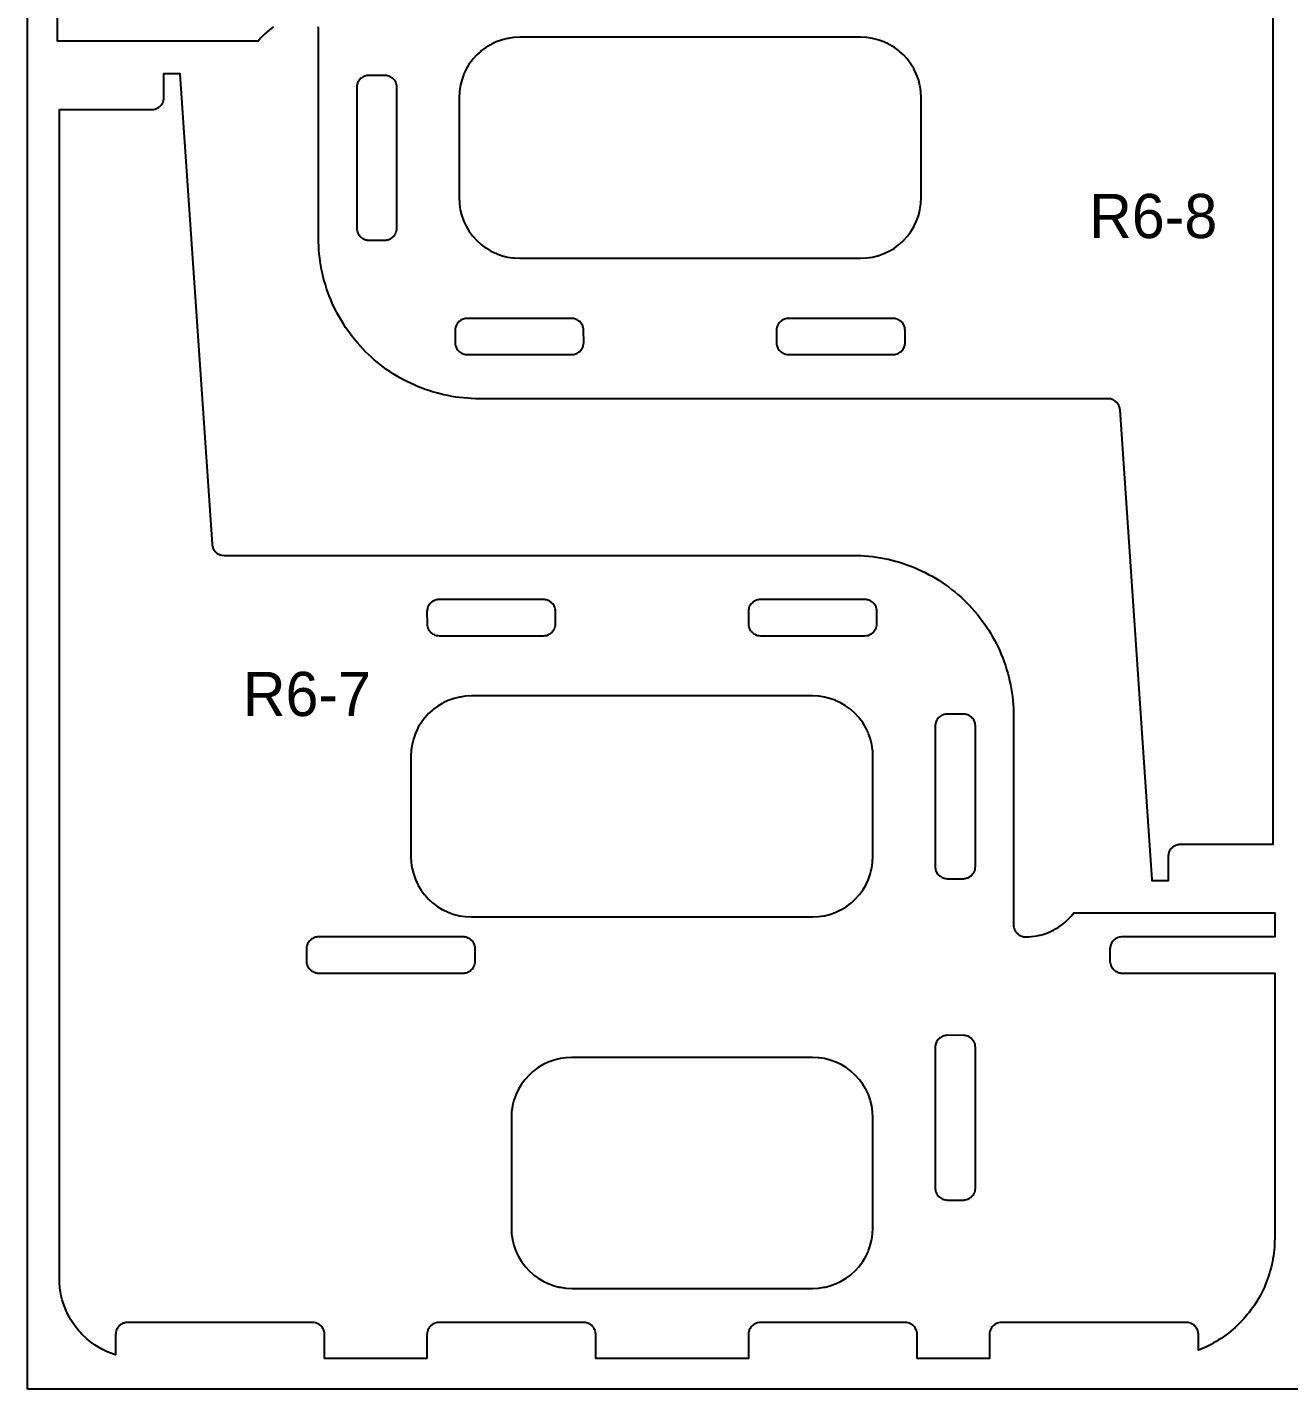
# Model space of a CAD drawing. Header units: millimetres. Extents: x 0 to 59980, y 0 to 1292.
# Drawn here: x 2740 to 3368, y 0 to 678 of the extents above; entities that cross this region are included whole.
import ezdxf

# ---------------------------------------------------------------- set-up
doc = ezdxf.new("R2010")
doc.units = ezdxf.units.MM
for name, color, linetype in [('CUT_IN', 5, 'Continuous'), ('CUT_OUT', 1, 'Continuous'), ('LABEL', 7, 'Continuous'), ('SHEET', 8, 'Continuous')]:
    doc.layers.add(name, color=color, linetype=linetype)

msp = doc.modelspace()

# ---------------------------------------------------------------- linework, layer by layer
at = {"layer": 'CUT_IN'}
for points in [[(2959.9, 576.59), (2960.23, 576.1), (2961.63, 574.2), (2962.01, 573.75), (2963.79, 571.79), (2965.75, 570.01), (2966.2, 569.63), (2968.1, 568.23), (2968.59, 567.9), (2970.86, 566.55), (2973.25, 565.41), (2973.8, 565.18), (2976.01, 564.39), (2976.58, 564.22), (2979.15, 563.58), (2981.77, 563.19), (2982.35, 563.13), (2985.15, 563), (3154.85, 563), (3157.94, 563.15), (3160.56, 563.53), (3160.85, 563.58), (3163.42, 564.22), (3163.99, 564.39), (3166.48, 565.29), (3168.88, 566.42), (3169.39, 566.69), (3171.66, 568.06), (3173.8, 569.63), (3174.25, 570.01), (3176.21, 571.79), (3177.99, 573.75), (3178.37, 574.2), (3179.94, 576.34), (3181.31, 578.61), (3181.58, 579.12), (3182.71, 581.52), (3183.61, 584.01), (3183.78, 584.58), (3184.42, 587.15), (3184.85, 590.06), (3185, 593.15), (3185, 642.85), (3184.85, 645.94), (3184.47, 648.56), (3184.42, 648.85), (3183.78, 651.42), (3183.61, 651.99), (3182.71, 654.48), (3181.58, 656.88), (3181.31, 657.39), (3179.94, 659.66), (3178.37, 661.8), (3177.99, 662.25), (3176.21, 664.21), (3174.25, 665.99), (3173.8, 666.37), (3171.66, 667.94), (3169.39, 669.31), (3168.88, 669.58), (3166.48, 670.71), (3163.99, 671.61), (3163.42, 671.78), (3160.85, 672.42), (3157.94, 672.85), (3154.85, 673), (2985.15, 673), (2982.06, 672.85), (2979.44, 672.47), (2979.15, 672.42), (2976.58, 671.78), (2976.01, 671.61), (2973.52, 670.71), (2971.12, 669.58), (2970.61, 669.31), (2968.34, 667.94), (2966.2, 666.37), (2965.75, 665.99), (2963.79, 664.21), (2962.01, 662.25), (2961.63, 661.8), (2960.23, 659.9), (2959.9, 659.41), (2958.55, 657.14), (2957.41, 654.75), (2957.18, 654.2), (2956.3, 651.71), (2955.65, 649.14), (2955.53, 648.56), (2955.15, 645.94), (2955, 642.85), (2955, 593.15), (2955.13, 590.35), (2955.19, 589.77), (2955.58, 587.15), (2956.22, 584.58), (2956.39, 584.01), (2957.18, 581.8), (2957.41, 581.25), (2958.55, 578.86), (2959.9, 576.59)], [(2924, 648), (2923.97, 648.59), (2923.94, 648.88), (2923.82, 649.46), (2923.65, 650.02), (2923.42, 650.57), (2923.15, 651.08), (2922.82, 651.57), (2922.64, 651.81), (2922.45, 652.03), (2922.03, 652.45), (2921.81, 652.64), (2921.57, 652.82), (2921.08, 653.15), (2920.57, 653.42), (2920.02, 653.65), (2919.46, 653.82), (2918.88, 653.94), (2918.29, 653.99), (2910, 654), (2909.41, 653.97), (2909.12, 653.94), (2908.54, 653.82), (2907.98, 653.65), (2907.7, 653.54), (2907.17, 653.29), (2906.67, 652.99), (2906.19, 652.64), (2905.97, 652.45), (2905.55, 652.03), (2905.36, 651.81), (2905.01, 651.33), (2904.85, 651.08), (2904.71, 650.83), (2904.46, 650.3), (2904.35, 650.02), (2904.18, 649.46), (2904.06, 648.88), (2904.03, 648.59), (2904, 648), (2904.01, 577.71), (2904.06, 577.12), (2904.18, 576.54), (2904.35, 575.98), (2904.46, 575.7), (2904.71, 575.17), (2904.85, 574.92), (2905.18, 574.43), (2905.36, 574.19), (2905.55, 573.97), (2905.97, 573.55), (2906.19, 573.36), (2906.67, 573.01), (2907.17, 572.71), (2907.7, 572.46), (2907.98, 572.35), (2908.54, 572.18), (2909.12, 572.06), (2909.41, 572.03), (2910, 572), (2918, 572), (2918.59, 572.03), (2918.88, 572.06), (2919.46, 572.18), (2920.02, 572.35), (2920.3, 572.46), (2920.83, 572.71), (2921.33, 573.01), (2921.81, 573.36), (2922.03, 573.55), (2922.45, 573.97), (2922.64, 574.19), (2922.99, 574.67), (2923.15, 574.92), (2923.29, 575.17), (2923.54, 575.7), (2923.65, 575.98), (2923.82, 576.54), (2923.94, 577.12), (2923.97, 577.41), (2924, 578), (2924, 648)], [(3011, 515), (3011.59, 515.03), (3011.88, 515.06), (3012.46, 515.18), (3013.02, 515.35), (3013.57, 515.58), (3014.08, 515.85), (3014.57, 516.18), (3014.81, 516.36), (3015.03, 516.55), (3015.45, 516.97), (3015.64, 517.19), (3015.99, 517.67), (3016.29, 518.17), (3016.54, 518.7), (3016.74, 519.26), (3016.82, 519.54), (3016.94, 520.12), (3016.97, 520.41), (3017, 521), (3016.99, 527.29), (3016.94, 527.88), (3016.82, 528.46), (3016.65, 529.02), (3016.54, 529.3), (3016.29, 529.83), (3015.99, 530.33), (3015.64, 530.81), (3015.45, 531.03), (3015.03, 531.45), (3014.81, 531.64), (3014.33, 531.99), (3013.83, 532.29), (3013.3, 532.54), (3013.02, 532.65), (3012.46, 532.82), (3011.88, 532.94), (3011.59, 532.97), (3011, 533), (2959, 533), (2958.41, 532.97), (2958.12, 532.94), (2957.54, 532.82), (2956.98, 532.65), (2956.7, 532.54), (2956.17, 532.29), (2955.92, 532.15), (2955.67, 531.99), (2955.19, 531.64), (2954.97, 531.45), (2954.76, 531.24), (2954.55, 531.03), (2954.36, 530.81), (2954.01, 530.33), (2953.85, 530.08), (2953.71, 529.83), (2953.46, 529.3), (2953.35, 529.02), (2953.18, 528.46), (2953.06, 527.88), (2953.03, 527.59), (2953, 527), (2953, 521), (2953.03, 520.41), (2953.06, 520.12), (2953.18, 519.54), (2953.35, 518.98), (2953.46, 518.7), (2953.71, 518.17), (2954.01, 517.67), (2954.36, 517.19), (2954.55, 516.97), (2954.97, 516.55), (2955.19, 516.36), (2955.67, 516.01), (2956.17, 515.71), (2956.7, 515.46), (2956.98, 515.35), (2957.54, 515.18), (2958.12, 515.06), (2958.41, 515.03), (2959, 515), (3011, 515)], [(3171, 515), (3171.59, 515.03), (3171.88, 515.06), (3172.46, 515.18), (3173.02, 515.35), (3173.57, 515.58), (3174.08, 515.85), (3174.57, 516.18), (3174.81, 516.36), (3175.03, 516.55), (3175.45, 516.97), (3175.64, 517.19), (3175.99, 517.67), (3176.29, 518.17), (3176.54, 518.7), (3176.74, 519.26), (3176.82, 519.54), (3176.94, 520.12), (3176.97, 520.41), (3177, 521), (3176.99, 527.29), (3176.94, 527.88), (3176.82, 528.46), (3176.65, 529.02), (3176.54, 529.3), (3176.29, 529.83), (3175.99, 530.33), (3175.64, 530.81), (3175.45, 531.03), (3175.03, 531.45), (3174.81, 531.64), (3174.33, 531.99), (3173.83, 532.29), (3173.3, 532.54), (3173.02, 532.65), (3172.46, 532.82), (3171.88, 532.94), (3171.59, 532.97), (3171, 533), (3119, 533), (3118.41, 532.97), (3118.12, 532.94), (3117.54, 532.82), (3116.98, 532.65), (3116.7, 532.54), (3116.17, 532.29), (3115.92, 532.15), (3115.67, 531.99), (3115.19, 531.64), (3114.97, 531.45), (3114.76, 531.24), (3114.55, 531.03), (3114.36, 530.81), (3114.01, 530.33), (3113.85, 530.08), (3113.71, 529.83), (3113.46, 529.3), (3113.35, 529.02), (3113.18, 528.46), (3113.06, 527.88), (3113.03, 527.59), (3113, 527), (3113, 521), (3113.03, 520.41), (3113.06, 520.12), (3113.18, 519.54), (3113.35, 518.98), (3113.46, 518.7), (3113.71, 518.17), (3114.01, 517.67), (3114.36, 517.19), (3114.55, 516.97), (3114.97, 516.55), (3115.19, 516.36), (3115.67, 516.01), (3116.17, 515.71), (3116.7, 515.46), (3116.98, 515.35), (3117.54, 515.18), (3118.12, 515.06), (3118.41, 515.03), (3119, 515), (3171, 515)], [(2945, 393), (2944.41, 392.97), (2944.12, 392.94), (2943.54, 392.82), (2942.98, 392.65), (2942.43, 392.42), (2941.92, 392.15), (2941.43, 391.82), (2941.19, 391.64), (2940.97, 391.45), (2940.55, 391.03), (2940.36, 390.81), (2940.01, 390.33), (2939.71, 389.83), (2939.46, 389.3), (2939.26, 388.74), (2939.18, 388.46), (2939.06, 387.88), (2939.03, 387.59), (2939, 387), (2939.01, 380.71), (2939.06, 380.12), (2939.18, 379.54), (2939.35, 378.98), (2939.46, 378.7), (2939.71, 378.17), (2940.01, 377.67), (2940.36, 377.19), (2940.55, 376.97), (2940.97, 376.55), (2941.19, 376.36), (2941.67, 376.01), (2942.17, 375.71), (2942.7, 375.46), (2942.98, 375.35), (2943.54, 375.18), (2944.12, 375.06), (2944.41, 375.03), (2945, 375), (2997, 375), (2997.59, 375.03), (2997.88, 375.06), (2998.46, 375.18), (2999.02, 375.35), (2999.3, 375.46), (2999.83, 375.71), (3000.08, 375.85), (3000.33, 376.01), (3000.81, 376.36), (3001.03, 376.55), (3001.24, 376.76), (3001.45, 376.97), (3001.64, 377.19), (3001.99, 377.67), (3002.15, 377.92), (3002.29, 378.17), (3002.54, 378.7), (3002.65, 378.98), (3002.82, 379.54), (3002.94, 380.12), (3002.97, 380.41), (3003, 381), (3003, 387), (3002.97, 387.59), (3002.94, 387.88), (3002.82, 388.46), (3002.65, 389.02), (3002.54, 389.3), (3002.29, 389.83), (3001.99, 390.33), (3001.64, 390.81), (3001.45, 391.03), (3001.03, 391.45), (3000.81, 391.64), (3000.33, 391.99), (2999.83, 392.29), (2999.3, 392.54), (2999.02, 392.65), (2998.46, 392.82), (2997.88, 392.94), (2997.59, 392.97), (2997, 393), (2945, 393)], [(3105, 393), (3104.41, 392.97), (3104.12, 392.94), (3103.54, 392.82), (3102.98, 392.65), (3102.43, 392.42), (3101.92, 392.15), (3101.43, 391.82), (3101.19, 391.64), (3100.97, 391.45), (3100.55, 391.03), (3100.36, 390.81), (3100.01, 390.33), (3099.71, 389.83), (3099.46, 389.3), (3099.26, 388.74), (3099.18, 388.46), (3099.06, 387.88), (3099.03, 387.59), (3099, 387), (3099.01, 380.71), (3099.06, 380.12), (3099.18, 379.54), (3099.35, 378.98), (3099.46, 378.7), (3099.71, 378.17), (3100.01, 377.67), (3100.36, 377.19), (3100.55, 376.97), (3100.97, 376.55), (3101.19, 376.36), (3101.67, 376.01), (3102.17, 375.71), (3102.7, 375.46), (3102.98, 375.35), (3103.54, 375.18), (3104.12, 375.06), (3104.41, 375.03), (3105, 375), (3157, 375), (3157.59, 375.03), (3157.88, 375.06), (3158.46, 375.18), (3159.02, 375.35), (3159.3, 375.46), (3159.83, 375.71), (3160.08, 375.85), (3160.33, 376.01), (3160.81, 376.36), (3161.03, 376.55), (3161.24, 376.76), (3161.45, 376.97), (3161.64, 377.19), (3161.99, 377.67), (3162.15, 377.92), (3162.29, 378.17), (3162.54, 378.7), (3162.65, 378.98), (3162.82, 379.54), (3162.94, 380.12), (3162.97, 380.41), (3163, 381), (3163, 387), (3162.97, 387.59), (3162.94, 387.88), (3162.82, 388.46), (3162.65, 389.02), (3162.54, 389.3), (3162.29, 389.83), (3161.99, 390.33), (3161.64, 390.81), (3161.45, 391.03), (3161.03, 391.45), (3160.81, 391.64), (3160.33, 391.99), (3159.83, 392.29), (3159.3, 392.54), (3159.02, 392.65), (3158.46, 392.82), (3157.88, 392.94), (3157.59, 392.97), (3157, 393), (3105, 393)], [(3156.1, 331.41), (3155.77, 331.9), (3154.37, 333.8), (3153.99, 334.25), (3152.21, 336.21), (3150.25, 337.99), (3149.8, 338.37), (3147.9, 339.77), (3147.41, 340.1), (3145.14, 341.45), (3142.75, 342.59), (3142.2, 342.82), (3139.99, 343.61), (3139.42, 343.78), (3136.85, 344.42), (3134.23, 344.81), (3133.65, 344.87), (3130.85, 345), (2961.15, 345), (2958.06, 344.85), (2955.44, 344.47), (2955.15, 344.42), (2952.58, 343.78), (2952.01, 343.61), (2949.52, 342.71), (2947.12, 341.58), (2946.61, 341.31), (2944.34, 339.94), (2942.2, 338.37), (2941.75, 337.99), (2939.79, 336.21), (2938.01, 334.25), (2937.63, 333.8), (2936.06, 331.66), (2934.69, 329.39), (2934.42, 328.88), (2933.29, 326.48), (2932.39, 323.99), (2932.22, 323.42), (2931.58, 320.85), (2931.15, 317.94), (2931, 314.85), (2931, 265.15), (2931.15, 262.06), (2931.53, 259.44), (2931.58, 259.15), (2932.22, 256.58), (2932.39, 256.01), (2933.29, 253.52), (2934.42, 251.12), (2934.69, 250.61), (2936.06, 248.34), (2937.63, 246.2), (2938.01, 245.75), (2939.79, 243.79), (2941.75, 242.01), (2942.2, 241.63), (2944.34, 240.06), (2946.61, 238.69), (2947.12, 238.42), (2949.52, 237.29), (2952.01, 236.39), (2952.58, 236.22), (2955.15, 235.58), (2958.06, 235.15), (2961.15, 235), (3130.85, 235), (3133.94, 235.15), (3136.56, 235.53), (3136.85, 235.58), (3139.42, 236.22), (3139.99, 236.39), (3142.48, 237.29), (3144.88, 238.42), (3145.39, 238.69), (3147.66, 240.06), (3149.8, 241.63), (3150.25, 242.01), (3152.21, 243.79), (3153.99, 245.75), (3154.37, 246.2), (3155.77, 248.1), (3156.1, 248.59), (3157.45, 250.86), (3158.59, 253.25), (3158.82, 253.8), (3159.7, 256.29), (3160.35, 258.86), (3160.47, 259.44), (3160.85, 262.06), (3161, 265.15), (3161, 314.85), (3160.87, 317.65), (3160.81, 318.23), (3160.42, 320.85), (3159.78, 323.42), (3159.61, 323.99), (3158.82, 326.2), (3158.59, 326.75), (3157.45, 329.14), (3156.1, 331.41)], [(3192, 260), (3192.03, 259.41), (3192.06, 259.12), (3192.18, 258.54), (3192.35, 257.98), (3192.58, 257.43), (3192.85, 256.92), (3193.18, 256.43), (3193.36, 256.19), (3193.55, 255.97), (3193.97, 255.55), (3194.19, 255.36), (3194.43, 255.18), (3194.92, 254.85), (3195.43, 254.58), (3195.98, 254.35), (3196.54, 254.18), (3197.12, 254.06), (3197.71, 254.01), (3206, 254), (3206.59, 254.03), (3206.88, 254.06), (3207.46, 254.18), (3208.02, 254.35), (3208.3, 254.46), (3208.83, 254.71), (3209.33, 255.01), (3209.81, 255.36), (3210.03, 255.55), (3210.45, 255.97), (3210.64, 256.19), (3210.99, 256.67), (3211.15, 256.92), (3211.29, 257.17), (3211.54, 257.7), (3211.65, 257.98), (3211.82, 258.54), (3211.94, 259.12), (3211.97, 259.41), (3212, 260), (3211.99, 330.29), (3211.94, 330.88), (3211.82, 331.46), (3211.65, 332.02), (3211.54, 332.3), (3211.29, 332.83), (3211.15, 333.08), (3210.82, 333.57), (3210.64, 333.81), (3210.45, 334.03), (3210.03, 334.45), (3209.81, 334.64), (3209.33, 334.99), (3208.83, 335.29), (3208.3, 335.54), (3208.02, 335.65), (3207.46, 335.82), (3206.88, 335.94), (3206.59, 335.97), (3206, 336), (3198, 336), (3197.41, 335.97), (3197.12, 335.94), (3196.54, 335.82), (3195.98, 335.65), (3195.7, 335.54), (3195.17, 335.29), (3194.67, 334.99), (3194.19, 334.64), (3193.97, 334.45), (3193.55, 334.03), (3193.36, 333.81), (3193.01, 333.33), (3192.85, 333.08), (3192.71, 332.83), (3192.46, 332.3), (3192.35, 332.02), (3192.18, 331.46), (3192.06, 330.88), (3192.03, 330.59), (3192, 330), (3192, 260)], [(2879, 213), (2879.03, 212.41), (2879.06, 212.12), (2879.18, 211.54), (2879.35, 210.98), (2879.58, 210.43), (2879.85, 209.92), (2880.18, 209.43), (2880.36, 209.19), (2880.55, 208.97), (2880.97, 208.55), (2881.19, 208.36), (2881.67, 208.01), (2882.17, 207.71), (2882.7, 207.46), (2883.26, 207.26), (2883.54, 207.18), (2884.12, 207.06), (2884.41, 207.03), (2885, 207), (2957, 207), (2957.59, 207.03), (2957.88, 207.06), (2958.46, 207.18), (2959.02, 207.35), (2959.3, 207.46), (2959.83, 207.71), (2960.08, 207.85), (2960.57, 208.18), (2960.81, 208.36), (2961.03, 208.55), (2961.45, 208.97), (2961.64, 209.19), (2961.99, 209.67), (2962.15, 209.92), (2962.29, 210.17), (2962.54, 210.7), (2962.65, 210.98), (2962.82, 211.54), (2962.94, 212.12), (2962.99, 212.71), (2963, 219), (2962.97, 219.59), (2962.94, 219.88), (2962.82, 220.46), (2962.65, 221.02), (2962.42, 221.57), (2962.15, 222.08), (2961.99, 222.33), (2961.64, 222.81), (2961.45, 223.03), (2961.24, 223.24), (2961.03, 223.45), (2960.81, 223.64), (2960.33, 223.99), (2960.08, 224.15), (2959.57, 224.42), (2959.02, 224.65), (2958.46, 224.82), (2957.88, 224.94), (2957.59, 224.97), (2957, 225), (2885, 225), (2884.41, 224.97), (2884.12, 224.94), (2883.54, 224.82), (2882.98, 224.65), (2882.7, 224.54), (2882.17, 224.29), (2881.67, 223.99), (2881.19, 223.64), (2880.97, 223.45), (2880.55, 223.03), (2880.36, 222.81), (2880.01, 222.33), (2879.85, 222.08), (2879.58, 221.57), (2879.35, 221.02), (2879.18, 220.46), (2879.06, 219.88), (2879.03, 219.59), (2879, 219), (2879, 213)], [(3198, 176), (3197.41, 175.97), (3197.12, 175.94), (3196.54, 175.82), (3195.98, 175.65), (3195.43, 175.42), (3194.92, 175.15), (3194.43, 174.82), (3194.19, 174.64), (3193.97, 174.45), (3193.55, 174.03), (3193.36, 173.81), (3193.01, 173.33), (3192.71, 172.83), (3192.46, 172.3), (3192.26, 171.74), (3192.18, 171.46), (3192.06, 170.88), (3192.03, 170.59), (3192, 170), (3192, 100), (3192.03, 99.41), (3192.06, 99.12), (3192.18, 98.54), (3192.35, 97.98), (3192.46, 97.7), (3192.71, 97.17), (3192.85, 96.92), (3193.01, 96.67), (3193.36, 96.19), (3193.55, 95.97), (3193.97, 95.55), (3194.19, 95.36), (3194.67, 95.01), (3195.17, 94.71), (3195.7, 94.46), (3195.98, 94.35), (3196.54, 94.18), (3197.12, 94.06), (3197.41, 94.03), (3198, 94), (3206, 94), (3206.59, 94.03), (3206.88, 94.06), (3207.46, 94.18), (3208.02, 94.35), (3208.3, 94.46), (3208.83, 94.71), (3209.33, 95.01), (3209.81, 95.36), (3210.03, 95.55), (3210.45, 95.97), (3210.64, 96.19), (3210.82, 96.43), (3211.15, 96.92), (3211.29, 97.17), (3211.54, 97.7), (3211.65, 97.98), (3211.82, 98.54), (3211.94, 99.12), (3211.99, 99.71), (3212, 170), (3211.97, 170.59), (3211.94, 170.88), (3211.82, 171.46), (3211.65, 172.02), (3211.54, 172.3), (3211.29, 172.83), (3211.15, 173.08), (3210.99, 173.33), (3210.64, 173.81), (3210.45, 174.03), (3210.03, 174.45), (3209.81, 174.64), (3209.33, 174.99), (3208.83, 175.29), (3208.3, 175.54), (3208.02, 175.65), (3207.46, 175.82), (3206.88, 175.94), (3206.29, 175.99), (3198, 176)], [(3154.37, 153.8), (3153.99, 154.25), (3152.21, 156.21), (3150.03, 158.18), (3149.8, 158.37), (3147.66, 159.94), (3145.14, 161.45), (3142.48, 162.71), (3139.71, 163.7), (3136.85, 164.42), (3134.23, 164.81), (3133.65, 164.87), (3130.85, 165), (3011.15, 165), (3008.06, 164.85), (3005.44, 164.47), (3004.86, 164.35), (3002.29, 163.7), (2999.8, 162.82), (2999.25, 162.59), (2996.86, 161.45), (2994.34, 159.94), (2992.2, 158.37), (2991.75, 157.99), (2989.79, 156.21), (2988.01, 154.25), (2987.63, 153.8), (2986.06, 151.66), (2984.55, 149.14), (2983.41, 146.75), (2983.18, 146.2), (2982.3, 143.71), (2981.65, 141.14), (2981.53, 140.56), (2981.15, 137.94), (2981, 134.85), (2981.01, 79.85), (2981.15, 77.06), (2981.53, 74.44), (2981.58, 74.15), (2982.22, 71.58), (2982.39, 71.01), (2983.29, 68.52), (2984.55, 65.86), (2986.06, 63.34), (2987.63, 61.2), (2988.01, 60.75), (2989.79, 58.79), (2991.75, 57.01), (2992.2, 56.63), (2994.34, 55.06), (2996.86, 53.55), (2999.25, 52.41), (2999.8, 52.18), (3002.29, 51.3), (3004.86, 50.65), (3005.44, 50.53), (3008.06, 50.15), (3011.15, 50), (3130.85, 50), (3133.94, 50.15), (3136.56, 50.53), (3137.14, 50.65), (3139.71, 51.3), (3142.2, 52.18), (3142.75, 52.41), (3145.14, 53.55), (3147.66, 55.06), (3149.8, 56.63), (3150.25, 57.01), (3152.21, 58.79), (3153.99, 60.75), (3154.37, 61.2), (3155.94, 63.34), (3157.45, 65.86), (3158.59, 68.25), (3158.82, 68.8), (3159.7, 71.29), (3160.35, 73.86), (3160.47, 74.44), (3160.85, 77.06), (3161, 80.15), (3161, 134.85), (3160.85, 137.94), (3160.42, 140.85), (3159.78, 143.42), (3159.61, 143.99), (3158.71, 146.48), (3157.58, 148.88), (3157.31, 149.39), (3155.94, 151.66), (3154.37, 153.8)]]:
    msp.add_lwpolyline(points, close=True, dxfattribs=at)
at = {"layer": 'CUT_OUT'}
for points in [[(3359.99, 854.02), (3360, 271), (3360, 271), (3314, 271), (3313.41, 270.97), (3313.12, 270.94), (3312.54, 270.82), (3312.26, 270.74), (3311.7, 270.54), (3311.43, 270.42), (3310.92, 270.15), (3310.67, 269.99), (3310.19, 269.64), (3309.97, 269.45), (3309.55, 269.03), (3309.36, 268.81), (3309.01, 268.33), (3308.71, 267.83), (3308.58, 267.57), (3308.35, 267.02), (3308.18, 266.46), (3308.06, 265.88), (3308.03, 265.59), (3308, 265), (3308, 253), (3300.01, 253.01), (3299.97, 253.4), (3284.02, 487.41), (3283.95, 487.99), (3283.83, 488.55), (3283.65, 489.11), (3283.54, 489.38), (3283.42, 489.64), (3283.14, 490.15), (3282.81, 490.63), (3282.44, 491.08), (3281.8, 491.67), (3281.57, 491.85), (3281.33, 492.01), (3281.08, 492.17), (3280.57, 492.44), (3280.03, 492.66), (3279.75, 492.75), (3279.19, 492.89), (3278.9, 492.94), (3278.03, 493), (2964.98, 493), (2963.07, 493.02), (2961.04, 493.1), (2959.15, 493.21), (2957.2, 493.38), (2955.24, 493.6), (2953.3, 493.86), (2951.29, 494.18), (2949.36, 494.54), (2947.44, 494.95), (2945.6, 495.39), (2943.7, 495.89), (2941.81, 496.43), (2939.87, 497.05), (2938.08, 497.66), (2936.17, 498.37), (2934.35, 499.1), (2932.61, 499.85), (2930.76, 500.7), (2929, 501.56), (2927.26, 502.46), (2925.54, 503.41), (2923.9, 504.36), (2922.23, 505.39), (2920.52, 506.5), (2918.91, 507.61), (2917.37, 508.72), (2915.81, 509.91), (2914.22, 511.18), (2912.77, 512.4), (2911.3, 513.7), (2909.86, 515.04), (2908.46, 516.41), (2907.04, 517.86), (2905.7, 519.3), (2904.4, 520.77), (2903.18, 522.22), (2901.91, 523.81), (2900.72, 525.37), (2899.61, 526.91), (2898.5, 528.52), (2897.39, 530.23), (2896.36, 531.9), (2895.41, 533.54), (2894.46, 535.26), (2893.56, 537), (2892.7, 538.76), (2891.85, 540.61), (2891.1, 542.35), (2890.37, 544.17), (2889.66, 546.08), (2889.05, 547.87), (2888.43, 549.81), (2887.89, 551.7), (2887.39, 553.6), (2886.95, 555.44), (2886.54, 557.36), (2886.18, 559.29), (2885.86, 561.3), (2885.6, 563.24), (2885.38, 565.2), (2885.21, 567.15), (2885.1, 569.04), (2885.02, 571.07), (2885, 572.98), (2885, 677), (2884.97, 677.6), (2884.88, 678.19)], [(2862.6, 678.12), (2861.42, 677.31), (2860.5, 676.62), (2859.39, 675.71), (2858.12, 674.55), (2857.12, 673.52), (2856.35, 672.67), (2854.99, 671.01), (2755.01, 671.01), (2755, 683)]]:
    msp.add_lwpolyline(points, dxfattribs=at)
msp.add_lwpolyline([(2756, 637), (2802, 637), (2802.59, 637.03), (2802.88, 637.06), (2803.46, 637.18), (2803.74, 637.26), (2804.3, 637.46), (2804.57, 637.58), (2805.08, 637.85), (2805.33, 638.01), (2805.81, 638.36), (2806.03, 638.55), (2806.45, 638.97), (2806.64, 639.19), (2806.99, 639.67), (2807.29, 640.17), (2807.42, 640.43), (2807.65, 640.98), (2807.82, 641.54), (2807.94, 642.12), (2807.97, 642.41), (2808, 643), (2808, 655), (2815.99, 654.99), (2816.03, 654.6), (2831.98, 420.59), (2832.05, 420.01), (2832.17, 419.45), (2832.35, 418.89), (2832.46, 418.62), (2832.58, 418.36), (2832.86, 417.85), (2833.19, 417.37), (2833.56, 416.92), (2834.2, 416.33), (2834.43, 416.15), (2834.67, 415.99), (2834.92, 415.83), (2835.43, 415.56), (2835.97, 415.34), (2836.25, 415.25), (2836.81, 415.11), (2837.1, 415.06), (2837.97, 415), (3151.02, 415), (3152.93, 414.98), (3154.96, 414.9), (3156.85, 414.79), (3158.8, 414.62), (3160.76, 414.4), (3162.7, 414.14), (3164.71, 413.82), (3166.64, 413.46), (3168.56, 413.05), (3170.4, 412.61), (3172.3, 412.11), (3174.19, 411.57), (3176.13, 410.95), (3177.92, 410.34), (3179.83, 409.63), (3181.65, 408.9), (3183.39, 408.15), (3185.24, 407.3), (3187, 406.44), (3188.74, 405.54), (3190.46, 404.59), (3192.1, 403.64), (3193.77, 402.61), (3195.48, 401.5), (3197.09, 400.39), (3198.63, 399.28), (3200.19, 398.09), (3201.78, 396.82), (3203.23, 395.6), (3204.7, 394.3), (3206.14, 392.96), (3207.54, 391.59), (3208.96, 390.14), (3210.3, 388.7), (3211.6, 387.23), (3212.82, 385.78), (3214.09, 384.19), (3215.28, 382.63), (3216.39, 381.09), (3217.5, 379.48), (3218.61, 377.77), (3219.64, 376.1), (3220.59, 374.46), (3221.54, 372.74), (3222.44, 371), (3223.3, 369.24), (3224.15, 367.39), (3224.9, 365.65), (3225.63, 363.83), (3226.34, 361.92), (3226.95, 360.13), (3227.57, 358.19), (3228.11, 356.3), (3228.61, 354.4), (3229.05, 352.56), (3229.46, 350.64), (3229.82, 348.71), (3230.14, 346.7), (3230.4, 344.76), (3230.62, 342.8), (3230.79, 340.85), (3230.9, 338.96), (3230.98, 336.93), (3231, 335.02), (3231, 231), (3231.03, 230.4), (3231.12, 229.81), (3231.27, 229.23), (3231.47, 228.67), (3231.73, 228.13), (3232.04, 227.62), (3232.4, 227.15), (3232.6, 226.92), (3232.81, 226.71), (3233.26, 226.31), (3233.49, 226.13), (3233.74, 225.96), (3234.26, 225.66), (3234.53, 225.53), (3235.08, 225.32), (3235.66, 225.15), (3235.95, 225.09), (3236.25, 225.05), (3236.84, 225), (3238.58, 225.04), (3240.01, 225.15), (3241.43, 225.33), (3242.56, 225.52), (3243.97, 225.82), (3244.24, 225.89), (3245.63, 226.27), (3246.99, 226.71), (3248.33, 227.22), (3249.64, 227.8), (3250.93, 228.43), (3251.93, 228.98), (3253.16, 229.73), (3253.4, 229.88), (3254.58, 230.69), (3255.5, 231.38), (3256.61, 232.29), (3257.88, 233.45), (3258.88, 234.48), (3259.65, 235.33), (3261.01, 236.99), (3360.99, 236.99), (3361, 225), (3284.71, 224.99), (3284.12, 224.94), (3283.54, 224.82), (3282.98, 224.65), (3282.7, 224.54), (3282.43, 224.42), (3281.92, 224.15), (3281.43, 223.82), (3281.19, 223.64), (3280.97, 223.45), (3280.55, 223.03), (3280.36, 222.81), (3280.01, 222.33), (3279.71, 221.83), (3279.46, 221.3), (3279.26, 220.74), (3279.18, 220.46), (3279.06, 219.88), (3279.03, 219.59), (3279, 219), (3279.01, 212.71), (3279.06, 212.12), (3279.18, 211.54), (3279.35, 210.98), (3279.46, 210.7), (3279.58, 210.43), (3279.85, 209.92), (3280.18, 209.43), (3280.36, 209.19), (3280.55, 208.97), (3280.97, 208.55), (3281.19, 208.36), (3281.67, 208.01), (3281.92, 207.85), (3282.17, 207.71), (3282.7, 207.46), (3282.98, 207.35), (3283.54, 207.18), (3284.12, 207.06), (3284.41, 207.03), (3285, 207), (3361, 207), (3361, 74.98), (3360.98, 73.49), (3360.93, 72.02), (3360.84, 70.62), (3360.71, 69.08), (3360.55, 67.69), (3360.36, 66.23), (3360.11, 64.71), (3359.84, 63.26), (3359.55, 61.89), (3359.21, 60.46), (3358.82, 58.96), (3358.41, 57.55), (3357.96, 56.14), (3357.48, 54.75), (3356.97, 53.37), (3356.45, 52.07), (3355.84, 50.65), (3355.22, 49.31), (3354.58, 47.99), (3353.9, 46.68), (3353.19, 45.39), (3352.44, 44.12), (3351.71, 42.93), (3350.91, 41.7), (3350.08, 40.48), (3349.17, 39.23), (3348.28, 38.06), (3347.36, 36.91), (3346.41, 35.78), (3345.48, 34.73), (3344.48, 33.65), (3343.45, 32.6), (3342.35, 31.52), (3341.27, 30.52), (3340.22, 29.59), (3339.09, 28.64), (3337.94, 27.72), (3336.77, 26.83), (3335.52, 25.92), (3334.3, 25.09), (3333.07, 24.29), (3331.88, 23.56), (3330.61, 22.81), (3329.32, 22.1), (3328.01, 21.42), (3326.69, 20.78), (3325.35, 20.16), (3323.93, 19.55), (3323, 19.19), (3322.99, 27.29), (3322.94, 27.88), (3322.82, 28.46), (3322.65, 29.02), (3322.54, 29.3), (3322.29, 29.83), (3321.99, 30.33), (3321.64, 30.81), (3321.45, 31.03), (3321.03, 31.45), (3320.81, 31.64), (3320.33, 31.99), (3320.08, 32.15), (3319.57, 32.42), (3319.3, 32.54), (3319.02, 32.65), (3318.46, 32.82), (3317.88, 32.94), (3317.59, 32.97), (3317, 33), (3225, 33), (3224.41, 32.97), (3224.12, 32.94), (3223.54, 32.82), (3223.26, 32.74), (3222.98, 32.65), (3222.43, 32.42), (3221.92, 32.15), (3221.67, 31.99), (3221.19, 31.64), (3220.97, 31.45), (3220.55, 31.03), (3220.36, 30.81), (3220.01, 30.33), (3219.85, 30.08), (3219.71, 29.83), (3219.46, 29.3), (3219.35, 29.02), (3219.18, 28.46), (3219.06, 27.88), (3219.03, 27.59), (3219, 27), (3219, 15), (3183, 15), (3183, 27), (3182.97, 27.59), (3182.94, 27.88), (3182.82, 28.46), (3182.65, 29.02), (3182.42, 29.57), (3182.15, 30.08), (3181.99, 30.33), (3181.64, 30.81), (3181.45, 31.03), (3181.03, 31.45), (3180.81, 31.64), (3180.33, 31.99), (3180.08, 32.15), (3179.57, 32.42), (3179.02, 32.65), (3178.74, 32.74), (3178.46, 32.82), (3177.88, 32.94), (3177.59, 32.97), (3177, 33), (3105, 33), (3104.41, 32.97), (3104.12, 32.94), (3103.54, 32.82), (3102.98, 32.65), (3102.7, 32.54), (3102.17, 32.29), (3101.92, 32.15), (3101.67, 31.99), (3101.19, 31.64), (3100.97, 31.45), (3100.76, 31.24), (3100.55, 31.03), (3100.36, 30.81), (3100.01, 30.33), (3099.85, 30.08), (3099.71, 29.83), (3099.46, 29.3), (3099.35, 29.02), (3099.18, 28.46), (3099.06, 27.88), (3099.03, 27.59), (3099, 27), (3099, 15), (3023, 15), (3023, 27), (3022.97, 27.59), (3022.94, 27.88), (3022.82, 28.46), (3022.74, 28.74), (3022.65, 29.02), (3022.42, 29.57), (3022.15, 30.08), (3021.99, 30.33), (3021.64, 30.81), (3021.45, 31.03), (3021.03, 31.45), (3020.81, 31.64), (3020.33, 31.99), (3020.08, 32.15), (3019.57, 32.42), (3019.02, 32.65), (3018.46, 32.82), (3017.88, 32.94), (3017.29, 32.99), (2945, 33), (2944.41, 32.97), (2944.12, 32.94), (2943.54, 32.82), (2942.98, 32.65), (2942.7, 32.54), (2942.17, 32.29), (2941.92, 32.15), (2941.67, 31.99), (2941.19, 31.64), (2940.97, 31.45), (2940.76, 31.24), (2940.55, 31.03), (2940.36, 30.81), (2940.01, 30.33), (2939.85, 30.08), (2939.71, 29.83), (2939.46, 29.3), (2939.35, 29.02), (2939.18, 28.46), (2939.06, 27.88), (2939.03, 27.59), (2939, 27), (2939, 15), (2888, 15), (2888, 27), (2887.97, 27.59), (2887.94, 27.88), (2887.82, 28.46), (2887.74, 28.74), (2887.65, 29.02), (2887.42, 29.57), (2887.15, 30.08), (2886.99, 30.33), (2886.64, 30.81), (2886.45, 31.03), (2886.03, 31.45), (2885.81, 31.64), (2885.33, 31.99), (2885.08, 32.15), (2884.83, 32.29), (2884.3, 32.54), (2884.02, 32.65), (2883.46, 32.82), (2882.88, 32.94), (2882.59, 32.97), (2882, 33), (2790, 33), (2789.41, 32.97), (2789.12, 32.94), (2788.54, 32.82), (2788.26, 32.74), (2787.98, 32.65), (2787.43, 32.42), (2786.92, 32.15), (2786.67, 31.99), (2786.19, 31.64), (2785.97, 31.45), (2785.55, 31.03), (2785.36, 30.81), (2785.01, 30.33), (2784.85, 30.08), (2784.71, 29.83), (2784.46, 29.3), (2784.26, 28.74), (2784.18, 28.46), (2784.06, 27.88), (2784.03, 27.59), (2784, 27), (2784, 16.85), (2783.42, 17.03), (2782.49, 17.35), (2781.57, 17.69), (2779.82, 18.42), (2778.05, 19.25), (2777.11, 19.74), (2775.4, 20.71), (2773.75, 21.76), (2772.14, 22.89), (2771.42, 23.44), (2770.6, 24.1), (2769.9, 24.69), (2769.11, 25.39), (2767.74, 26.69), (2767.06, 27.39), (2766.39, 28.11), (2765.69, 28.9), (2765.1, 29.6), (2764.44, 30.42), (2763.89, 31.14), (2762.72, 32.81), (2761.71, 34.4), (2760.74, 36.11), (2760.25, 37.05), (2759.86, 37.86), (2759.42, 38.82), (2759.03, 39.73), (2758.69, 40.57), (2758.35, 41.49), (2757.73, 43.35), (2757.44, 44.37), (2756.96, 46.27), (2756.76, 47.23), (2756.58, 48.2), (2756.44, 49.09), (2756.3, 50.14), (2756.19, 51.12), (2756.11, 52.02), (2756.01, 53.98), (2756, 637)], close=True, dxfattribs=at)
at = {"layer": 'SHEET'}
msp.add_lwpolyline([(2740, 0), (5180, 0), (5180, 1220), (2740, 1220)], close=True, dxfattribs=at)

# ---------------------------------------------------------------- texts
at = {"layer": 'LABEL'}
for s, p in [('R6-8', (3268.65, 573)), ('R6-7', (2847.35, 335))]:
    msp.add_text(s, height=22, dxfattribs=at).set_placement(p)

doc.saveas('drawing.dxf')
